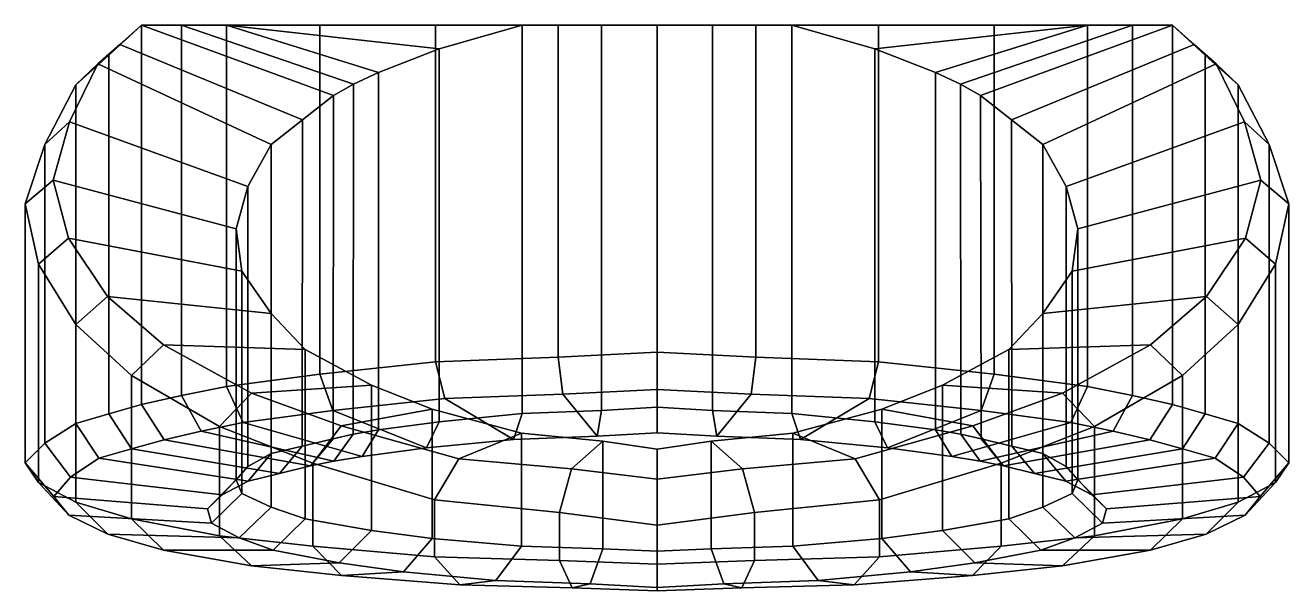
# Model space of a CAD drawing. Extents: x -20 to 20.5, y -18.1 to 0.
import ezdxf

# ---------------------------------------------------------------- set-up
doc = ezdxf.new("R2010")
doc.units = 0
doc.layers.add('METAL', color=150, linetype='CONTINUOUS')

msp = doc.modelspace()

# ---------------------------------------------------------------- meshes
at = {"layer": 'METAL'}
mesh = msp.add_polyface(dxfattribs=at)
corners = [(-20, -14.008, -14.552), (-20, -14.008, -14.552), (-20, -5.715, -14.552), (-20, -5.715, -14.552), (-19.574, -14.639, -18.462), (-19.574, -14.639, -18.462), (-19.574, -7.649, -18.462), (-19.574, -7.649, -18.462), (-19.378, -13.377, -10.515), (-19.378, -13.377, -10.515), (-19.378, -3.813, -10.515), (-19.378, -3.813, -10.515), (-19.108, -4.954, -15.024), (-19.108, -4.954, -15.024), (-19.084, -15.083, -15.037), (-19.084, -15.083, -15.037), (-18.618, -6.821, -18.795), (-18.618, -6.821, -18.795), (-18.603, -15.69, -18.802), (-18.603, -15.69, -18.802), (-18.58, -3.096, -11.085), (-18.58, -3.096, -11.085), (-18.55, -14.471, -11.109), (-18.55, -14.471, -11.109), (-18.383, -12.745, -6.728), (-18.383, -12.745, -6.728), (-18.383, -1.912, -6.728), (-18.383, -1.912, -6.728), (-18.383, -15.27, -22.377), (-18.383, -15.27, -22.377), (-18.383, -9.582, -22.377), (-18.383, -9.582, -22.377), (-17.678, -1.238, -7.397), (-17.678, -1.238, -7.397), (-17.642, -13.859, -7.431), (-17.642, -13.859, -7.431), (-17.362, -8.688, -22.573), (-17.362, -8.688, -22.573), (-17.357, -16.297, -22.574), (-17.357, -16.297, -22.574), (-17.326, -12.444, -4.842), (-17.326, -12.444, -4.842), (-17.326, -0.956, -4.842), (-17.326, -0.956, -4.842), (-16.974, -0.619, -5.176), (-16.974, -0.619, -5.176), (-16.597, -15.806, -25.694), (-16.597, -15.806, -25.694), (-16.597, -11.212, -25.694), (-16.597, -11.212, -25.694), (-16.595, -13.565, -5.553), (-16.595, -13.565, -5.553), (-16.275, -12.143, -3.213), (-16.275, -12.143, -3.213), (-16.275, 0, -3.213), (-16.275, 0, -3.213), (-16.275, 0, -3.213), (-15.571, -10.232, -25.706), (-15.571, -10.232, -25.706), (-15.567, -16.802, -25.707), (-15.567, -16.802, -25.707), (-15.554, -13.271, -3.933), (-15.554, -13.271, -3.933), (-14.994, -11.854, -1.622), (-14.994, -11.854, -1.622), (-14.994, 0, -1.622), (-14.994, 0, -1.622), (-14.37, -12.993, -2.411), (-14.37, -12.993, -2.411), (-14.161, -15.481, -17.64), (-14.161, -15.481, -17.64), (-14.036, -15.944, -20.507), (-14.036, -15.944, -20.507), (-13.78, -16.342, -29.011), (-13.78, -16.342, -29.011), (-13.78, -12.842, -29.011), (-13.697, -15.038, -14.679), (-13.697, -15.038, -14.679), (-13.549, -11.564, 0.035), (-13.549, -11.564, 0.035), (-13.549, 0, 0.035), (-13.549, 0, 0.035), (-13.246, -14.555, -18.124), (-13.246, -14.555, -18.124), (-13.246, -6.521, -18.124), (-13.246, -6.521, -18.124), (-13.146, -16.407, -23.381), (-13.146, -16.407, -23.381), (-13.065, -14.995, -20.848), (-13.065, -14.995, -20.848), (-13.065, -7.876, -20.848), (-13.065, -7.876, -20.848), (-13.023, -12.714, -0.824), (-13.023, -12.714, -0.824), (-12.869, -14.132, -15.273), (-12.869, -14.132, -15.273), (-12.869, -5.167, -15.273), (-12.869, -5.167, -15.273), (-12.86, -14.594, -11.968), (-12.86, -14.594, -11.968), (-12.75, -11.776, -28.84), (-12.75, -11.776, -28.84), (-12.748, -17.308, -28.839), (-12.748, -17.308, -28.839), (-12.119, -15.434, -23.578), (-12.119, -15.434, -23.578), (-12.119, -9.23, -23.578), (-12.119, -9.23, -23.578), (-12.119, -13.708, -12.671), (-12.119, -13.708, -12.671), (-12.119, -3.812, -12.671), (-12.119, -3.812, -12.671), (-12.059, -16.811, -25.877), (-12.059, -16.811, -25.877), (-11.859, -14.351, -10.163), (-11.859, -14.351, -10.163), (-11.128, -13.473, -10.874), (-11.128, -13.473, -10.874), (-11.12, -3.03, -10.869), (-11.12, -3.03, -10.869), (-11.03, -15.807, -25.889), (-11.03, -15.807, -25.889), (-11.03, -10.378, -25.889), (-11.03, -10.378, -25.889), (-10.865, -14.108, -8.616), (-10.865, -14.108, -8.616), (-10.787, -16.679, -31.405), (-10.787, -16.679, -31.405), (-10.787, -14.017, -31.405), (-10.564, -11.17, 2.215), (-10.564, -11.17, 2.215), (-10.564, 0, 2.215), (-10.564, 0, 2.215), (-10.151, -12.335, 1.311), (-10.151, -12.335, 1.311), (-10.142, -13.237, -9.335), (-10.142, -13.237, -9.335), (-10.127, -2.247, -9.324), (-10.127, -2.247, -9.324), (-10.117, -13.955, -7.871), (-10.117, -13.955, -7.871), (-9.942, -17.214, -28.372), (-9.942, -17.214, -28.372), (-9.885, -12.826, -31.019), (-9.865, -17.612, -31.005), (-9.865, -17.612, -31.005), (-9.493, -13.094, -8.66), (-9.493, -13.094, -8.66), (-9.485, -1.881, -8.654), (-9.485, -1.881, -8.654), (-9.206, -13.802, -7.06), (-9.206, -13.802, -7.06), (-8.911, -16.18, -28.201), (-8.911, -16.18, -28.201), (-8.911, -11.527, -28.201), (-8.911, -11.527, -28.201), (-8.68, -12.952, -7.919), (-8.68, -12.952, -7.919), (-8.68, -1.515, -7.919), (-8.68, -1.515, -7.919), (-7.884, -17.495, -30.323), (-7.884, -17.495, -30.323), (-7.145, -13.532, -5.273), (-7.145, -13.532, -5.273), (-6.962, -16.429, -29.923), (-6.962, -16.429, -29.923), (-6.962, -12.294, -29.923), (-6.962, -12.294, -29.923), (-6.89, -17.016, -33.444), (-6.89, -17.016, -33.444), (-6.89, -15.191, -33.444), (-6.859, -10.776, 3.906), (-6.859, -10.776, 3.906), (-6.859, 0, 3.906), (-6.859, 0, 3.906), (-6.739, -12.692, -6.18), (-6.739, -12.692, -6.18), (-6.739, -0.758, -6.18), (-6.739, -0.758, -6.18), (-6.558, -11.955, 2.957), (-6.558, -11.955, 2.957), (-6.116, -13.877, -32.844), (-6.078, -17.917, -32.814), (-6.078, -17.917, -32.814), (-4.922, -17.777, -31.919), (-4.922, -17.777, -31.919), (-4.364, -13.262, -3.976), (-4.364, -13.262, -3.976), (-4.109, -16.678, -31.29), (-4.109, -16.678, -31.29), (-4.109, -13.061, -31.29), (-4.109, -13.061, -31.29), (-4.078, -12.432, -4.931), (-4.078, -12.432, -4.931), (-4.078, 0, -4.931), (-4.078, 0, -4.931), (-2.928, 0, 4.957), (-2.928, 0, 4.957), (-2.928, -10.624, 4.976), (-2.928, -10.624, 4.976), (-2.89, -17.137, -34.462), (-2.89, -17.137, -34.462), (-2.89, -15.599, -34.462), (-2.778, -11.807, 4.008), (-2.778, -11.807, 4.008), (-2.503, -14.204, -33.718), (-2.484, -18.011, -33.649), (-2.484, -18.011, -33.649), (-1.906, -17.887, -32.854), (-1.906, -17.887, -32.854), (-1.68, -13.157, -3.152), (-1.68, -13.157, -3.152), (-1.537, -12.331, -4.126), (-1.537, -12.331, -4.126), (-1.537, 0, -4.126), (-1.537, 0, -4.126), (-1.5, -16.761, -32.042), (-1.5, -16.761, -32.042), (-1.5, -13.316, -32.042), (-1.5, -13.316, -32.042), (0.237, -17.258, -35), (0.237, -17.258, -35), (0.237, -16.006, -35), (0.237, -14.532, -34.112), (0.237, -18.104, -34.004), (0.237, -18.104, -34.004), (0.237, -17.997, -33.31), (0.237, -17.997, -33.31), (0.237, -16.843, -32.314), (0.237, -16.843, -32.314), (0.237, -13.57, -32.314), (0.237, -13.57, -32.314), (0.237, -12.229, -3.935), (0.237, -12.229, -3.935), (0.237, 0, -3.935), (0.237, 0, -3.935), (0.237, -13.052, -2.942), (0.237, -13.052, -2.942), (0.237, -11.658, 4.444), (0.237, -11.658, 4.444), (0.237, 0, 5.394), (0.237, 0, 5.394), (0.237, -10.471, 5.432), (0.237, -10.471, 5.432), (1.973, -16.761, -32.042), (1.973, -16.761, -32.042), (1.973, -13.316, -32.042), (1.973, -13.316, -32.042), (2.011, -12.331, -4.126), (2.011, -12.331, -4.126), (2.011, 0, -4.126), (2.011, 0, -4.126), (2.153, -13.157, -3.152), (2.153, -13.157, -3.152), (2.379, -17.887, -32.854), (2.379, -17.887, -32.854), (2.957, -18.011, -33.649), (2.957, -18.011, -33.649), (2.976, -14.204, -33.718), (3.251, -11.807, 4.008), (3.251, -11.807, 4.008), (3.363, -17.137, -34.462), (3.363, -17.137, -34.462), (3.363, -15.599, -34.462), (3.401, 0, 4.957), (3.401, 0, 4.957), (3.401, -10.624, 4.976), (3.401, -10.624, 4.976), (4.551, -12.432, -4.931), (4.551, -12.432, -4.931), (4.551, 0, -4.931), (4.551, 0, -4.931), (4.583, -16.678, -31.29), (4.583, -16.678, -31.29), (4.583, -13.061, -31.29), (4.583, -13.061, -31.29), (4.837, -13.262, -3.976), (4.837, -13.262, -3.976), (5.395, -17.777, -31.919), (5.395, -17.777, -31.919), (6.551, -17.917, -32.814), (6.551, -17.917, -32.814), (6.589, -13.877, -32.844), (7.031, -11.955, 2.957), (7.031, -11.955, 2.957), (7.212, -12.692, -6.18), (7.212, -12.692, -6.18), (7.212, -0.758, -6.18), (7.212, -0.758, -6.18), (7.332, -10.776, 3.906), (7.332, -10.776, 3.906), (7.332, 0, 3.906), (7.332, 0, 3.906), (7.363, -17.016, -33.444), (7.363, -17.016, -33.444), (7.363, -15.191, -33.444), (7.436, -16.429, -29.923), (7.436, -16.429, -29.923), (7.436, -12.294, -29.923), (7.436, -12.294, -29.923), (7.618, -13.532, -5.273), (7.618, -13.532, -5.273), (8.357, -17.495, -30.323), (8.357, -17.495, -30.323), (9.153, -12.952, -7.919), (9.153, -12.952, -7.919), (9.153, -1.515, -7.919), (9.153, -1.515, -7.919), (9.384, -16.18, -28.201), (9.384, -16.18, -28.201), (9.384, -11.527, -28.201), (9.384, -11.527, -28.201), (9.679, -13.802, -7.06), (9.679, -13.802, -7.06), (9.958, -1.881, -8.654), (9.958, -1.881, -8.654), (9.966, -13.094, -8.66), (9.966, -13.094, -8.66), (10.339, -17.612, -31.005), (10.339, -17.612, -31.005), (10.358, -12.826, -31.019), (10.416, -17.214, -28.372), (10.416, -17.214, -28.372), (10.59, -13.955, -7.871), (10.59, -13.955, -7.871), (10.6, -2.247, -9.324), (10.6, -2.247, -9.324), (10.616, -13.237, -9.335), (10.616, -13.237, -9.335), (10.624, -12.335, 1.311), (10.624, -12.335, 1.311), (11.037, -11.17, 2.215), (11.037, -11.17, 2.215), (11.037, 0, 2.215), (11.037, 0, 2.215), (11.26, -16.679, -31.405), (11.26, -16.679, -31.405), (11.26, -14.017, -31.405), (11.338, -14.108, -8.616), (11.338, -14.108, -8.616), (11.503, -15.807, -25.889), (11.503, -15.807, -25.889), (11.503, -10.378, -25.889), (11.503, -10.378, -25.889), (11.593, -3.03, -10.869), (11.593, -3.03, -10.869), (11.601, -13.473, -10.874), (11.601, -13.473, -10.874), (12.332, -14.351, -10.163), (12.332, -14.351, -10.163), (12.532, -16.811, -25.877), (12.532, -16.811, -25.877), (12.592, -15.434, -23.578), (12.592, -15.434, -23.578), (12.592, -9.23, -23.578), (12.592, -9.23, -23.578), (12.592, -13.708, -12.671), (12.592, -13.708, -12.671), (12.592, -3.812, -12.671), (12.592, -3.812, -12.671), (13.222, -17.308, -28.839), (13.222, -17.308, -28.839), (13.223, -11.776, -28.84), (13.223, -11.776, -28.84), (13.334, -14.594, -11.968), (13.334, -14.594, -11.968), (13.342, -14.132, -15.273), (13.342, -14.132, -15.273), (13.342, -5.167, -15.273), (13.342, -5.167, -15.273), (13.496, -12.714, -0.824), (13.496, -12.714, -0.824), (13.538, -14.995, -20.848), (13.538, -14.995, -20.848), (13.538, -7.876, -20.848), (13.538, -7.876, -20.848), (13.619, -16.407, -23.381), (13.619, -16.407, -23.381), (13.719, -14.555, -18.124), (13.719, -14.555, -18.124), (13.719, -6.521, -18.124), (13.719, -6.521, -18.124), (14.022, -11.564, 0.035), (14.022, -11.564, 0.035), (14.022, 0, 0.035), (14.022, 0, 0.035), (14.17, -15.038, -14.679), (14.17, -15.038, -14.679), (14.253, -16.342, -29.011), (14.253, -16.342, -29.011), (14.253, -12.842, -29.011), (14.51, -15.944, -20.507), (14.51, -15.944, -20.507), (14.635, -15.481, -17.64), (14.635, -15.481, -17.64), (14.844, -12.993, -2.411), (14.844, -12.993, -2.411), (15.467, -11.854, -1.622), (15.467, -11.854, -1.622), (15.467, 0, -1.622), (15.467, 0, -1.622), (16.027, -13.271, -3.933), (16.027, -13.271, -3.933), (16.041, -16.802, -25.707), (16.041, -16.802, -25.707), (16.044, -10.232, -25.706), (16.044, -10.232, -25.706), (16.748, -12.143, -3.213), (16.748, -12.143, -3.213), (16.748, 0, -3.213), (16.748, 0, -3.213), (16.748, 0, -3.213), (17.068, -13.565, -5.553), (17.068, -13.565, -5.553), (17.07, -15.806, -25.694), (17.07, -15.806, -25.694), (17.07, -11.212, -25.694), (17.07, -11.212, -25.694), (17.447, -0.619, -5.176), (17.447, -0.619, -5.176), (17.799, -12.444, -4.842), (17.799, -12.444, -4.842), (17.799, -0.956, -4.842), (17.799, -0.956, -4.842), (17.83, -16.297, -22.574), (17.83, -16.297, -22.574), (17.835, -8.688, -22.573), (17.835, -8.688, -22.573), (18.115, -13.859, -7.431), (18.115, -13.859, -7.431), (18.151, -1.238, -7.397), (18.151, -1.238, -7.397), (18.857, -15.27, -22.377), (18.857, -15.27, -22.377), (18.857, -9.582, -22.377), (18.857, -9.582, -22.377), (18.857, -12.745, -6.728), (18.857, -12.745, -6.728), (18.857, -1.912, -6.728), (18.857, -1.912, -6.728), (19.023, -14.471, -11.109), (19.023, -14.471, -11.109), (19.053, -3.096, -11.085), (19.053, -3.096, -11.085), (19.076, -15.69, -18.802), (19.076, -15.69, -18.802), (19.091, -6.821, -18.795), (19.091, -6.821, -18.795), (19.558, -15.083, -15.037), (19.558, -15.083, -15.037), (19.582, -4.954, -15.024), (19.582, -4.954, -15.024), (19.851, -13.377, -10.515), (19.851, -13.377, -10.515), (19.851, -3.813, -10.515), (19.851, -3.813, -10.515), (20.048, -14.639, -18.462), (20.048, -14.639, -18.462), (20.048, -7.649, -18.462), (20.048, -7.649, -18.462), (20.473, -14.008, -14.552), (20.473, -14.008, -14.552), (20.473, -5.715, -14.552), (20.473, -5.715, -14.552)]
mesh.append_faces([[corners[k] for k in face] for face in [(461, 457, 459, 463), (433, 415, 417, 435), (389, 336, 337, 390), (294, 262, 263, 295), (242, 267, 265, 240), (290, 332, 334, 292), (383, 398, 400, 385), (437, 453, 455, 439), (431, 419, 422, 438), (307, 288, 384, 384), (310, 308, 340, 342), (325, 327, 316, 314), (356, 358, 368, 366), (378, 380, 374, 372), (296, 298, 274, 272), (286, 287, 306, 304), (270, 269, 249, 250), (275, 282, 258, 247), (280, 318, 303, 279), (311, 362, 320, 299), (360, 403, 351, 322), (355, 426, 405, 343), (424, 444, 392, 377), (381, 450, 446, 375), (448, 440, 387, 394), (359, 430, 442, 369), (271, 251, 264, 291), (277, 301, 329, 283), (307, 384, 399, 315), (313, 324, 395, 370), (339, 349, 412, 401), (237, 253, 259, 238), (230, 228, 244, 246), (224, 256, 255, 227), (376, 391, 373, 353), (321, 350, 341, 309), (278, 302, 297, 273), (252, 248, 268, 276), (312, 300, 285, 305), (393, 386, 367, 379), (364, 348, 347, 357), (254, 245, 229, 226), (338, 323, 317, 328), (432, 456, 445, 425), (388, 414, 404, 361), (293, 335, 319, 281), (220, 261, 257, 225), (289, 266, 260, 284), (382, 331, 330, 371), (460, 452, 441, 449), (407, 397, 396, 402), (436, 420, 413, 429), (458, 447, 451, 462), (416, 406, 427, 434), (337, 320, 363, 390), (263, 258, 282, 295), (454, 443, 431, 438), (439, 423, 421, 437), (418, 345, 326, 409), (346, 344, 358, 356), (271, 291, 333, 384), (457, 433, 435, 459), (415, 389, 390, 417), (336, 294, 295, 337), (262, 221, 222, 263), (267, 290, 292, 265), (332, 383, 385, 334), (398, 408, 411, 400), (453, 461, 463, 455), (419, 410, 422, 422), (352, 354, 342, 340), (304, 306, 314, 316), (380, 378, 366, 368), (354, 352, 372, 374), (308, 310, 298, 296), (269, 270, 287, 286), (233, 235, 250, 249), (223, 231, 247, 258), (318, 360, 322, 303), (282, 275, 299, 320), (403, 424, 377, 351), (362, 311, 343, 405), (444, 448, 394, 392), (426, 355, 375, 446), (440, 428, 365, 387), (450, 381, 369, 442), (234, 241, 264, 251), (301, 313, 370, 329), (409, 326, 315, 399), (324, 339, 401, 395), (349, 365, 428, 412), (277, 283, 259, 253), (272, 274, 246, 244), (256, 280, 279, 255), (391, 393, 379, 373), (350, 376, 353, 341), (302, 321, 309, 297), (252, 236, 232, 248), (300, 276, 268, 285), (386, 364, 357, 367), (348, 338, 328, 347), (254, 278, 273, 245), (323, 312, 305, 317), (456, 460, 449, 445), (414, 432, 425, 404), (335, 388, 361, 319), (261, 293, 281, 257), (266, 243, 239, 260), (331, 289, 284, 330), (452, 436, 429, 441), (397, 382, 371, 396), (420, 407, 402, 413), (434, 427, 447, 458), (390, 363, 406, 416), (295, 282, 320, 337), (263, 222, 223, 258), (462, 451, 443, 454), (423, 411, 408, 421), (430, 359, 345, 418), (327, 325, 344, 346), (0, 2, 6, 4), (28, 30, 48, 46), (73, 75, 128, 126), (168, 170, 202, 200), (242, 240, 196, 198), (171, 173, 131, 129), (78, 80, 65, 63), (24, 26, 10, 8), (32, 27, 43, 44), (158, 81, 177, 177), (155, 123, 121, 153), (138, 149, 147, 136), (109, 95, 97, 111), (83, 89, 91, 85), (165, 189, 191, 167), (176, 157, 159, 178), (195, 215, 213, 193), (190, 218, 205, 181), (183, 184, 160, 145), (154, 166, 143, 101), (103, 141, 112, 60), (106, 122, 58, 37), (39, 86, 71, 19), (84, 90, 17, 13), (15, 69, 76, 23), (110, 96, 21, 33), (194, 174, 197, 214), (186, 180, 134, 162), (158, 148, 66, 81), (150, 93, 68, 139), (124, 62, 51, 114), (237, 238, 204, 210), (230, 219, 217, 228), (224, 227, 208, 207), (87, 104, 88, 72), (142, 152, 120, 113), (185, 188, 164, 161), (211, 187, 192, 212), (151, 156, 175, 163), (70, 82, 94, 77), (99, 108, 116, 115), (209, 226, 229, 216), (125, 135, 146, 140), (29, 38, 18, 5), (74, 102, 59, 47), (169, 182, 144, 127), (220, 225, 206, 201), (172, 179, 203, 199), (79, 92, 133, 130), (1, 14, 22, 9), (53, 61, 67, 64), (25, 34, 50, 41), (7, 3, 12, 16), (49, 31, 36, 57), (128, 75, 100, 143), (202, 170, 181, 205), (11, 27, 32, 20), (26, 24, 40, 42), (45, 56, 137, 118), (117, 109, 111, 119), (194, 81, 132, 174), (4, 6, 30, 28), (46, 48, 75, 73), (126, 128, 170, 168), (200, 202, 222, 221), (198, 196, 173, 171), (129, 131, 80, 78), (63, 65, 54, 52), (8, 10, 2, 0), (44, 43, 55, 55), (105, 121, 123, 107), (157, 147, 149, 159), (85, 97, 95, 83), (107, 91, 89, 105), (153, 165, 167, 155), (193, 176, 178, 195), (233, 213, 215, 235), (223, 205, 218, 231), (145, 160, 141, 103), (181, 143, 166, 190), (60, 112, 86, 39), (101, 58, 122, 154), (19, 71, 69, 15), (37, 17, 90, 106), (23, 76, 98, 35), (13, 21, 96, 84), (234, 214, 197, 241), (162, 134, 93, 150), (56, 66, 148, 137), (139, 68, 62, 124), (114, 51, 35, 98), (186, 210, 204, 180), (189, 217, 219, 191), (207, 208, 184, 183), (72, 88, 82, 70), (113, 120, 104, 87), (161, 164, 152, 142), (211, 212, 232, 236), (163, 175, 192, 187), (77, 94, 108, 99), (115, 116, 135, 125), (209, 216, 188, 185), (140, 146, 156, 151), (5, 18, 14, 1), (47, 59, 38, 29), (127, 144, 102, 74), (201, 206, 182, 169), (199, 203, 239, 243), (130, 133, 179, 172), (9, 22, 34, 25), (64, 67, 92, 79), (41, 50, 61, 53), (31, 7, 16, 36), (75, 49, 57, 100), (170, 128, 143, 181), (202, 205, 223, 222), (3, 11, 20, 12), (42, 40, 52, 54), (33, 45, 118, 110), (136, 117, 119, 138), (81, 194, 177, 177), (288, 271, 384, 384)]])

doc.saveas('drawing.dxf')
